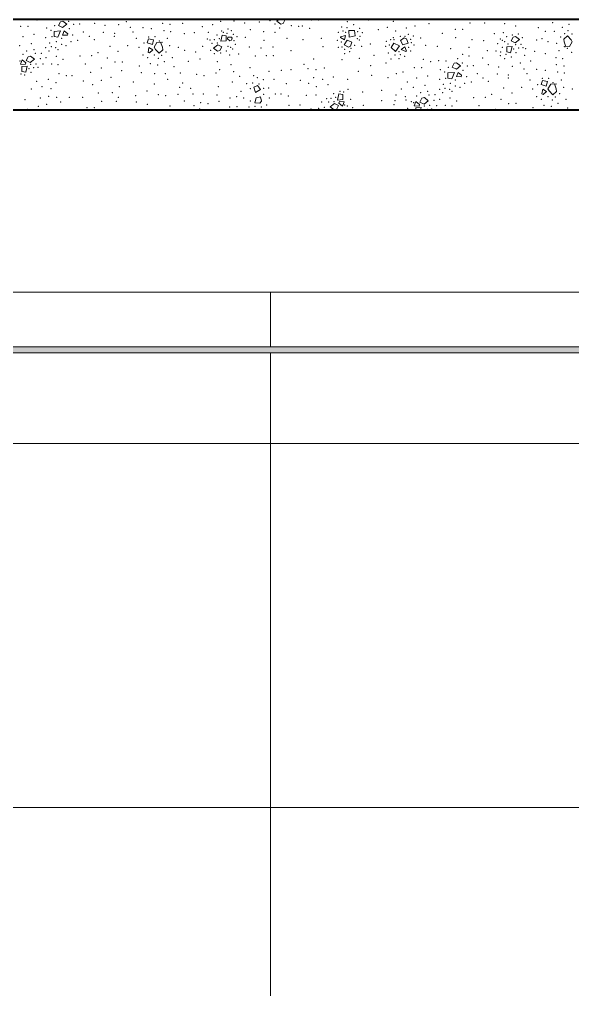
# Model space of a CAD drawing. Header units: metres. Extents: x -1.8 to 75.3, y -2 to 2.8.
# Drawn here: x 31.849 to 32.762, y 0.202 to 1.802 of the extents above; entities that cross this region are included whole.
import ezdxf

# ---------------------------------------------------------------- set-up
doc = ezdxf.new("R2010")
doc.units = ezdxf.units.M
doc.header["$MEASUREMENT"] = 0
doc.layers.add('FORRO.EXEC', color=7, linetype='Continuous')
doc.layers.add('LAJES.EST', color=7, linetype='Continuous')
for name, color, linetype, lineweight in [('FORRO.EXEC_Caneta_No__241', 7, 'Continuous', 13), ('LAJES.EST_Caneta_No__1', 7, 'Continuous', 40), ('LAJES.EST_Caneta_No__241', 7, 'Continuous', 13), ('PAREDE CONSTRUIR_Caneta_No__241', 7, 'Continuous', 13)]:
    doc.layers.add(name, color=color, linetype=linetype, lineweight=lineweight)
doc.layers.add('PAREDE CONSTRUIR_Caneta_No__97', color=7, linetype='Continuous', lineweight=13, true_color=0x6b6b6b)

# ---------------------------------------------------------------- blocks, each defined once
blk = doc.blocks.new('*X134', base_point=(66.2628, -1.8982))
at = {"layer": 'LAJES.EST_Caneta_No__241', "color": 7, "linetype": 'Continuous', "lineweight": 13}
for p, q in [((31.9139, 1.7916), (31.917, 1.798)), ((31.917, 1.798), (31.9211, 1.799)), ((31.9206, 1.7884), (31.9274, 1.794)), ((31.9211, 1.799), (31.9274, 1.794)), ((32.2777, 1.8018), (32.2743, 1.799)), ((32.2807, 1.794), (32.2743, 1.799)), ((32.2848, 1.795), (32.2807, 1.794)), ((32.2878, 1.8014), (32.2848, 1.795)), ((32.287, 1.8018), (32.2878, 1.8014)), ((31.9065, 1.7736), (31.9068, 1.782)), ((31.9068, 1.782), (31.9173, 1.7829)), ((31.9173, 1.7829), (31.913, 1.7722)), ((31.9206, 1.7884), (31.9139, 1.7916)), ((31.9205, 1.776), (31.9234, 1.783)), ((31.9234, 1.783), (31.9292, 1.7782)), ((31.9292, 1.7782), (31.9285, 1.7756)), ((32.3934, 1.7723), (32.393, 1.7837)), ((32.4025, 1.7832), (32.393, 1.7837)), ((32.4025, 1.7832), (32.4035, 1.7749)), ((31.9065, 1.7736), (31.913, 1.7722)), ((31.9285, 1.7756), (31.9205, 1.776)), ((32.0626, 1.7695), (32.0603, 1.7632)), ((32.0688, 1.7603), (32.0603, 1.7632)), ((32.0626, 1.7695), (32.0708, 1.768)), ((32.0708, 1.768), (32.0688, 1.7603)), ((32.0763, 1.7638), (32.0717, 1.7558)), ((32.0823, 1.7642), (32.0763, 1.7638)), ((32.0853, 1.7558), (32.0823, 1.7642)), ((32.1816, 1.7657), (32.1842, 1.776)), ((32.1903, 1.7662), (32.1816, 1.7657)), ((32.1907, 1.7746), (32.1842, 1.776)), ((32.1907, 1.7746), (32.1903, 1.7662)), ((32.1925, 1.7699), (32.1932, 1.7725)), ((32.1966, 1.7666), (32.1925, 1.7699)), ((32.1932, 1.7725), (32.1995, 1.7722)), ((32.1966, 1.7666), (32.1993, 1.7676)), ((32.2005, 1.7707), (32.1993, 1.7676)), ((32.2005, 1.7707), (32.1995, 1.7722)), ((32.3793, 1.7717), (32.3794, 1.773)), ((32.3858, 1.7679), (32.3793, 1.7717)), ((32.3794, 1.773), (32.3875, 1.7753)), ((32.3905, 1.7677), (32.3851, 1.7598)), ((32.3875, 1.7753), (32.3858, 1.7679)), ((32.3905, 1.7677), (32.3981, 1.7643)), ((32.4035, 1.7749), (32.3934, 1.7723)), ((32.3981, 1.7643), (32.396, 1.7575)), ((32.4628, 1.7552), (32.4673, 1.7623)), ((32.4673, 1.7623), (32.4768, 1.7579)), ((32.4782, 1.7671), (32.4841, 1.7711)), ((32.482, 1.7597), (32.4782, 1.7671)), ((32.482, 1.7597), (32.4911, 1.7624)), ((32.4841, 1.7711), (32.4881, 1.7699)), ((32.4881, 1.7699), (32.4911, 1.7624)), ((32.6609, 1.7662), (32.664, 1.7726)), ((32.6676, 1.763), (32.6609, 1.7662)), ((32.664, 1.7726), (32.6681, 1.7736)), ((32.6676, 1.763), (32.6744, 1.7686)), ((32.6681, 1.7736), (32.6744, 1.7686)), ((32.7478, 1.769), (32.7536, 1.7745)), ((32.7482, 1.7648), (32.7478, 1.769)), ((32.7482, 1.7648), (32.7512, 1.7564)), ((32.7536, 1.7745), (32.7597, 1.7682)), ((32.7572, 1.7568), (32.7618, 1.7647)), ((32.7597, 1.7682), (32.7618, 1.7647)), ((32.0616, 1.7474), (32.063, 1.7552)), ((32.0641, 1.7464), (32.0616, 1.7474)), ((32.063, 1.7552), (32.0696, 1.7515)), ((32.0696, 1.7515), (32.0641, 1.7464)), ((32.0739, 1.7523), (32.0717, 1.7558)), ((32.08, 1.746), (32.0739, 1.7523)), ((32.0858, 1.7516), (32.08, 1.746)), ((32.0853, 1.7558), (32.0858, 1.7516)), ((32.1766, 1.7598), (32.1698, 1.7542)), ((32.1761, 1.7492), (32.1698, 1.7542)), ((32.1802, 1.7502), (32.1761, 1.7492)), ((32.1766, 1.7598), (32.1833, 1.7566)), ((32.1833, 1.7566), (32.1802, 1.7502)), ((32.3922, 1.7558), (32.3851, 1.7598)), ((32.396, 1.7575), (32.3922, 1.7558)), ((32.4628, 1.7552), (32.4699, 1.7488)), ((32.4768, 1.7579), (32.4699, 1.7488)), ((32.4795, 1.7519), (32.4854, 1.7565)), ((32.4871, 1.7486), (32.4795, 1.7519)), ((32.4854, 1.7565), (32.4881, 1.7495)), ((32.4881, 1.7495), (32.4871, 1.7486)), ((32.6535, 1.7483), (32.6539, 1.7566)), ((32.6535, 1.7483), (32.66, 1.7468)), ((32.6539, 1.7566), (32.6626, 1.7571)), ((32.6626, 1.7571), (32.66, 1.7468)), ((32.7512, 1.7564), (32.7572, 1.7568)), ((31.8511, 1.7278), (31.8539, 1.7349)), ((31.8539, 1.7349), (31.8597, 1.7301)), ((31.8597, 1.7301), (31.859, 1.7275)), ((31.8606, 1.7339), (31.8637, 1.7403)), ((31.8673, 1.7307), (31.8606, 1.7339)), ((31.8637, 1.7403), (31.8678, 1.7413)), ((31.8673, 1.7307), (31.8741, 1.7363)), ((31.8678, 1.7413), (31.8741, 1.7363)), ((32.5637, 1.723), (32.5668, 1.7294)), ((32.5668, 1.7294), (32.5709, 1.7304)), ((32.5709, 1.7304), (32.5772, 1.7254)), ((31.859, 1.7275), (31.8511, 1.7278)), ((31.8532, 1.7159), (31.8536, 1.7243)), ((31.8532, 1.7159), (31.8597, 1.7145)), ((31.8536, 1.7243), (31.8623, 1.7248)), ((31.8623, 1.7248), (31.8597, 1.7145)), ((32.5563, 1.705), (32.5566, 1.7134)), ((32.5566, 1.7134), (32.5671, 1.7143)), ((32.5671, 1.7143), (32.5628, 1.7036)), ((32.5704, 1.7198), (32.5637, 1.723)), ((32.5704, 1.7198), (32.5772, 1.7254)), ((32.5704, 1.7074), (32.5732, 1.7144)), ((32.5732, 1.7144), (32.579, 1.7096)), ((32.5563, 1.705), (32.5628, 1.7036)), ((32.5783, 1.707), (32.5704, 1.7074)), ((32.579, 1.7096), (32.5783, 1.707)), ((32.7124, 1.7009), (32.7102, 1.6946)), ((32.7124, 1.7009), (32.7206, 1.6994)), ((32.7206, 1.6994), (32.7186, 1.6918)), ((32.2424, 1.6927), (32.2364, 1.69)), ((32.2391, 1.681), (32.2364, 1.69)), ((32.2472, 1.6859), (32.2391, 1.681)), ((32.2424, 1.6927), (32.2472, 1.6859)), ((32.7186, 1.6918), (32.7102, 1.6946)), ((32.7114, 1.6788), (32.7129, 1.6866)), ((32.7129, 1.6866), (32.7194, 1.6829)), ((32.7194, 1.6829), (32.7139, 1.6778)), ((32.7262, 1.6952), (32.7216, 1.6872)), ((32.7237, 1.6837), (32.7216, 1.6872)), ((32.7298, 1.6774), (32.7237, 1.6837)), ((32.7322, 1.6956), (32.7262, 1.6952)), ((32.7356, 1.683), (32.7298, 1.6774)), ((32.7351, 1.6872), (32.7322, 1.6956)), ((32.7351, 1.6872), (32.7356, 1.683)), ((32.2401, 1.6724), (32.238, 1.6639)), ((32.2401, 1.6724), (32.2473, 1.6739)), ((32.2487, 1.667), (32.2461, 1.6637)), ((32.2473, 1.6739), (32.2487, 1.667)), ((32.3741, 1.6688), (32.3767, 1.6791)), ((32.3829, 1.6694), (32.3741, 1.6688)), ((32.3832, 1.6777), (32.3767, 1.6791)), ((32.3767, 1.6635), (32.3774, 1.6662)), ((32.3774, 1.6662), (32.3853, 1.6658)), ((32.3853, 1.6658), (32.3825, 1.6588)), ((32.3832, 1.6777), (32.3829, 1.6694)), ((32.5009, 1.6592), (32.5037, 1.6663)), ((32.5037, 1.6663), (32.5095, 1.6615)), ((32.5104, 1.6653), (32.5135, 1.6717)), ((32.5171, 1.6621), (32.5104, 1.6653)), ((32.5135, 1.6717), (32.5176, 1.6727)), ((32.5171, 1.6621), (32.5239, 1.6677)), ((32.5176, 1.6727), (32.5239, 1.6677)), ((32.7139, 1.6778), (32.7114, 1.6788)), ((32.2461, 1.6637), (32.238, 1.6639)), ((32.3691, 1.6629), (32.3623, 1.6574)), ((32.3686, 1.6524), (32.3623, 1.6574)), ((32.3727, 1.6534), (32.3686, 1.6524)), ((32.3691, 1.6629), (32.3758, 1.6597)), ((32.3758, 1.6597), (32.3727, 1.6534)), ((32.3825, 1.6588), (32.3767, 1.6635)), ((32.5088, 1.6589), (32.5009, 1.6592)), ((32.5032, 1.6518), (32.5034, 1.6557)), ((32.5034, 1.6557), (32.5121, 1.6562)), ((32.5095, 1.6615), (32.5088, 1.6589)), ((32.5121, 1.6562), (32.511, 1.6518))]:
    blk.add_line(p, q, dxfattribs=at)
for p in [(31.8783, 1.8005), (31.9306, 1.7986), (31.939, 1.7935), (31.9489, 1.7941), (31.9735, 1.7955), (31.9907, 1.7921), (32.0129, 1.793), (32.026, 1.7982), (32.0432, 1.8014), (32.0857, 1.7955), (32.0981, 1.7937), (32.1187, 1.7955), (32.1683, 1.7932), (32.1814, 1.7984), (32.2036, 1.7993), (32.2209, 1.796), (32.2454, 1.7974), (32.2628, 1.7995), (32.2712, 1.7944), (32.2944, 1.8017), (32.3311, 1.8009), (32.3428, 1.8009), (32.3907, 1.7979), (32.4008, 1.7929), (32.4256, 1.8008), (32.4662, 1.7987), (32.4914, 1.8012), (32.5252, 1.795), (32.5928, 1.7959), (32.6172, 1.7959), (32.6502, 1.7948), (32.7292, 1.7966), (32.7562, 1.7938), (31.8515, 1.7906), (31.8633, 1.7905), (31.8732, 1.777), (31.8943, 1.7877), (31.9013, 1.7835), (31.9074, 1.7912), (31.9315, 1.7866), (31.9374, 1.7761), (31.955, 1.7811), (31.988, 1.7804), (32.0063, 1.7789), (32.0322, 1.7885), (32.037, 1.7811), (32.0534, 1.7882), (32.0672, 1.7863), (32.0877, 1.7834), (32.099, 1.7817), (32.1215, 1.7781), (32.1379, 1.7798), (32.1511, 1.79), (32.1613, 1.7804), (32.1752, 1.776), (32.1829, 1.7828), (32.1857, 1.7803), (32.1917, 1.7787), (32.1938, 1.7861), (32.1989, 1.7831), (32.2025, 1.7774), (32.2306, 1.7849), (32.2527, 1.7814), (32.2709, 1.7805), (32.2787, 1.7875), (32.2982, 1.7912), (32.3103, 1.7905), (32.3161, 1.7909), (32.3283, 1.7869), (32.3759, 1.7804), (32.381, 1.7894), (32.3835, 1.7829), (32.388, 1.7802), (32.39, 1.7884), (32.4076, 1.7818), (32.411, 1.7872), (32.4154, 1.78), (32.4419, 1.7846), (32.4564, 1.7885), (32.4702, 1.7824), (32.4881, 1.7877), (32.4909, 1.7771), (32.5023, 1.7907), (32.5473, 1.779), (32.5686, 1.7855), (32.5806, 1.7856), (32.6331, 1.7782), (32.6477, 1.7798), (32.6627, 1.7763), (32.6681, 1.7909), (32.6729, 1.7777), (32.7055, 1.7879), (32.7173, 1.7819), (32.7319, 1.7821), (32.7451, 1.7886), (32.7494, 1.7783), (32.7548, 1.7833), (32.7614, 1.7776), (31.8551, 1.7735), (31.8691, 1.7618), (31.8929, 1.7716), (31.8991, 1.7631), (31.9031, 1.7733), (31.9105, 1.7651), (31.9188, 1.7604), (31.9191, 1.7706), (31.9344, 1.7649), (31.9453, 1.7672), (31.9647, 1.7738), (31.9732, 1.7681), (32.0062, 1.7736), (32.0422, 1.7704), (32.0547, 1.7626), (32.0627, 1.7729), (32.0731, 1.7733), (32.08, 1.7663), (32.0849, 1.7637), (32.0937, 1.7705), (32.1596, 1.7694), (32.164, 1.7679), (32.1672, 1.7621), (32.1712, 1.7683), (32.176, 1.7628), (32.179, 1.7699), (32.2036, 1.7666), (32.2054, 1.7608), (32.2083, 1.7733), (32.2224, 1.7724), (32.2528, 1.7671), (32.2907, 1.7707), (32.3175, 1.7682), (32.3474, 1.7705), (32.3739, 1.7672), (32.3804, 1.7645), (32.4072, 1.7699), (32.4102, 1.7679), (32.4113, 1.7737), (32.4284, 1.7614), (32.4548, 1.7658), (32.462, 1.7681), (32.4665, 1.7719), (32.4676, 1.7685), (32.4778, 1.7739), (32.4855, 1.7739), (32.4952, 1.7687), (32.4959, 1.7632), (32.4992, 1.7744), (32.5117, 1.771), (32.5692, 1.7714), (32.5962, 1.7683), (32.6155, 1.7666), (32.6387, 1.762), (32.643, 1.7697), (32.6464, 1.7672), (32.6504, 1.7652), (32.6536, 1.7732), (32.6559, 1.7613), (32.6682, 1.76), (32.677, 1.7607), (32.6795, 1.7718), (32.7032, 1.7679), (32.7117, 1.7701), (32.7217, 1.7649), (32.7361, 1.7623), (32.7424, 1.7726), (31.8495, 1.7583), (31.855, 1.7442), (31.8615, 1.7494), (31.8735, 1.752), (31.8757, 1.7457), (31.8854, 1.746), (31.8929, 1.7551), (31.8979, 1.7495), (31.9021, 1.7568), (31.9094, 1.7552), (31.9132, 1.7517), (31.9264, 1.7582), (31.9788, 1.7467), (31.9986, 1.7572), (32.0122, 1.7492), (32.0282, 1.7585), (32.0465, 1.7556), (32.0911, 1.748), (32.0975, 1.7583), (32.1118, 1.7556), (32.1219, 1.7505), (32.14, 1.7478), (32.1516, 1.7572), (32.1647, 1.751), (32.1712, 1.7451), (32.1815, 1.7465), (32.1906, 1.7496), (32.1938, 1.7576), (32.1978, 1.7556), (32.2012, 1.7531), (32.2111, 1.7447), (32.2287, 1.7562), (32.248, 1.7545), (32.2679, 1.756), (32.2973, 1.75), (32.3503, 1.7566), (32.3759, 1.7558), (32.3818, 1.7562), (32.3859, 1.7524), (32.3863, 1.7453), (32.3945, 1.7485), (32.3967, 1.7543), (32.4027, 1.7592), (32.414, 1.7574), (32.4537, 1.7574), (32.458, 1.7466), (32.4598, 1.7595), (32.4759, 1.7484), (32.4918, 1.7558), (32.4952, 1.7496), (32.5007, 1.7597), (32.5197, 1.7591), (32.5392, 1.7575), (32.5609, 1.7537), (32.5913, 1.7557), (32.6218, 1.7504), (32.6359, 1.7495), (32.6438, 1.7479), (32.6461, 1.7557), (32.6525, 1.7441), (32.6652, 1.7529), (32.669, 1.7468), (32.673, 1.7546), (32.6802, 1.7549), (32.6846, 1.7534), (32.6998, 1.7489), (32.717, 1.7452), (32.7399, 1.7501), (32.7486, 1.7568), (32.7536, 1.7543), (32.7605, 1.7473), (31.8501, 1.7329), (31.8767, 1.7284), (31.8838, 1.7368), (31.8883, 1.728), (31.8931, 1.7388), (31.9026, 1.7284), (31.91, 1.7409), (31.9211, 1.736), (31.9493, 1.7413), (31.9579, 1.7283), (31.9687, 1.7421), (31.9942, 1.7383), (32.0069, 1.7316), (32.019, 1.7317), (32.0533, 1.7428), (32.0609, 1.7385), (32.0652, 1.7287), (32.0721, 1.743), (32.0788, 1.7373), (32.0841, 1.7423), (32.0884, 1.732), (32.1017, 1.7385), (32.1281, 1.7327), (32.1475, 1.7366), (32.1761, 1.7319), (32.1965, 1.743), (32.2389, 1.7415), (32.2566, 1.7418), (32.2686, 1.7419), (32.3349, 1.7367), (32.3815, 1.7356), (32.4103, 1.7375), (32.4343, 1.7427), (32.4544, 1.7299), (32.4627, 1.7363), (32.4693, 1.7433), (32.4756, 1.7369), (32.4778, 1.7435), (32.4853, 1.7406), (32.5159, 1.736), (32.5281, 1.7319), (32.5412, 1.7339), (32.5533, 1.7332), (32.5728, 1.7369), (32.5804, 1.73), (32.5807, 1.7439), (32.5915, 1.7414), (32.6136, 1.7379), (32.6432, 1.7422), (32.6504, 1.7368), (32.6612, 1.74), (32.6759, 1.7296), (32.6829, 1.7425), (32.693, 1.7329), (32.7346, 1.7388), (32.7459, 1.7372), (31.8649, 1.7206), (31.8679, 1.7277), (31.8687, 1.7145), (31.8727, 1.7222), (31.8799, 1.7226), (31.9132, 1.7273), (31.9149, 1.7123), (31.9672, 1.7143), (31.9848, 1.7218), (32.0182, 1.7171), (32.0471, 1.7249), (32.0503, 1.7141), (32.0727, 1.7124), (32.0774, 1.7268), (32.0902, 1.7125), (32.1044, 1.724), (32.1148, 1.7132), (32.174, 1.7133), (32.1797, 1.719), (32.1987, 1.7269), (32.2027, 1.7157), (32.2301, 1.7224), (32.2614, 1.7161), (32.2816, 1.718), (32.2976, 1.719), (32.319, 1.7279), (32.3255, 1.7204), (32.3389, 1.7189), (32.3528, 1.7216), (32.4086, 1.7159), (32.4289, 1.7253), (32.4711, 1.7124), (32.4823, 1.7148), (32.5013, 1.722), (32.5131, 1.7219), (32.5441, 1.7191), (32.5511, 1.7149), (32.5572, 1.7226), (32.5813, 1.718), (32.5888, 1.7249), (32.5987, 1.7255), (32.6048, 1.7125), (32.6233, 1.7269), (32.6405, 1.7235), (32.6628, 1.7244), (32.682, 1.7199), (32.6868, 1.7125), (32.7032, 1.7196), (32.717, 1.7177), (32.7355, 1.7269), (32.7375, 1.7148), (32.7479, 1.7251), (32.7488, 1.7131), (31.8522, 1.7118), (31.8582, 1.7102), (31.8778, 1.6994), (31.897, 1.703), (31.9095, 1.6974), (31.9269, 1.7091), (31.9359, 1.7087), (31.9546, 1.7002), (31.9846, 1.7015), (32.0003, 1.7062), (32.0373, 1.6985), (32.0938, 1.7031), (32.1189, 1.6971), (32.142, 1.7109), (32.1542, 1.7091), (32.2006, 1.6985), (32.2126, 1.708), (32.2341, 1.6971), (32.2358, 1.7088), (32.2419, 1.7056), (32.2521, 1.7026), (32.2697, 1.7028), (32.313, 1.7012), (32.3269, 1.6962), (32.335, 1.7059), (32.3496, 1.7028), (32.3674, 1.7066), (32.391, 1.703), (32.4305, 1.7094), (32.4578, 1.7058), (32.4896, 1.6985), (32.505, 1.7049), (32.523, 1.7084), (32.5427, 1.703), (32.5529, 1.7047), (32.5603, 1.6965), (32.5689, 1.702), (32.5842, 1.6963), (32.5872, 1.7075), (32.5952, 1.6987), (32.6145, 1.7053), (32.623, 1.6996), (32.6378, 1.7118), (32.656, 1.705), (32.6561, 1.7103), (32.692, 1.7018), (32.7125, 1.7043), (32.7229, 1.7047), (32.7298, 1.6977), (32.7435, 1.7019), (31.869, 1.6871), (31.8868, 1.6909), (31.9014, 1.6878), (31.9702, 1.694), (31.9794, 1.6803), (32.0026, 1.6811), (32.0145, 1.6906), (32.0599, 1.6835), (32.0719, 1.6952), (32.1138, 1.6897), (32.132, 1.6883), (32.1778, 1.6906), (32.2148, 1.6829), (32.2246, 1.6959), (32.2305, 1.6876), (32.2449, 1.6951), (32.2525, 1.688), (32.2606, 1.6889), (32.2897, 1.6957), (32.3394, 1.6906), (32.3586, 1.6942), (32.3782, 1.6834), (32.3842, 1.6819), (32.3914, 1.6862), (32.4158, 1.6823), (32.4469, 1.6847), (32.4796, 1.687), (32.4993, 1.6897), (32.5113, 1.6808), (32.5189, 1.6932), (32.5233, 1.6834), (32.5427, 1.6865), (32.5477, 1.6809), (32.5489, 1.6945), (32.5519, 1.6882), (32.5592, 1.6866), (32.563, 1.6831), (32.5686, 1.6918), (32.5762, 1.6896), (32.6484, 1.6886), (32.662, 1.6806), (32.678, 1.6899), (32.6963, 1.687), (32.7046, 1.694), (32.7348, 1.6951), (32.7473, 1.6897), (32.7617, 1.687), (31.8584, 1.6696), (31.8837, 1.6721), (31.8975, 1.6747), (31.9109, 1.6733), (31.9174, 1.6658), (31.9315, 1.6731), (31.9537, 1.673), (31.985, 1.6668), (32.0094, 1.6668), (32.0124, 1.6734), (32.0411, 1.6758), (32.0425, 1.6656), (32.0786, 1.6778), (32.0908, 1.6759), (32.111, 1.6782), (32.1214, 1.6674), (32.1356, 1.6789), (32.1484, 1.6646), (32.1531, 1.679), (32.1754, 1.6773), (32.1787, 1.6665), (32.1969, 1.672), (32.2076, 1.6744), (32.2193, 1.6721), (32.2303, 1.6673), (32.2523, 1.6782), (32.2618, 1.6721), (32.2719, 1.6788), (32.2809, 1.6785), (32.2929, 1.6752), (32.3229, 1.6763), (32.339, 1.6771), (32.3481, 1.6656), (32.3565, 1.6711), (32.3597, 1.6653), (32.3637, 1.6714), (32.3677, 1.6792), (32.3685, 1.6659), (32.3715, 1.6731), (32.3961, 1.6698), (32.4471, 1.6676), (32.4693, 1.668), (32.4708, 1.6769), (32.4862, 1.6744), (32.4871, 1.669), (32.4959, 1.6663), (32.4999, 1.6643), (32.5048, 1.6756), (32.5255, 1.6771), (32.5336, 1.6682), (32.5352, 1.6774), (32.5429, 1.6702), (32.5598, 1.6723), (32.5709, 1.6674), (32.5991, 1.6727), (32.6185, 1.6735), (32.6286, 1.6781), (32.644, 1.6697), (32.7031, 1.6742), (32.7107, 1.67), (32.7219, 1.6744), (32.7286, 1.6687), (32.7339, 1.6737), (32.7409, 1.6794), (32.7515, 1.6699), (31.8624, 1.6532), (31.8803, 1.6585), (31.8945, 1.6615), (31.9609, 1.6563), (31.9728, 1.6564), (32.0603, 1.6617), (32.0977, 1.6587), (32.1095, 1.6527), (32.1241, 1.6529), (32.1373, 1.6594), (32.147, 1.6541), (32.1606, 1.6627), (32.1649, 1.6528), (32.1961, 1.6575), (32.2082, 1.6576), (32.2285, 1.6573), (32.2383, 1.6583), (32.2485, 1.6574), (32.2572, 1.6608), (32.2945, 1.6603), (32.3125, 1.6608), (32.3303, 1.6539), (32.3433, 1.6549), (32.3526, 1.6569), (32.3863, 1.6608), (32.3903, 1.6588), (32.3991, 1.6561), (32.417, 1.6603), (32.4485, 1.6529), (32.4673, 1.6612), (32.4901, 1.6553), (32.5147, 1.652), (32.5177, 1.6591), (32.5225, 1.6536), (32.5265, 1.6598), (32.5297, 1.654), (32.5381, 1.6594), (32.5524, 1.6598), (32.563, 1.6587), (32.6077, 1.6597), (32.6346, 1.6532), (32.6567, 1.663), (32.6688, 1.6631), (32.6969, 1.6563), (32.715, 1.6601), (32.7272, 1.6582), (32.7383, 1.6634), (32.7542, 1.6554)]:
    blk.add_point(p, dxfattribs=at)

msp = doc.modelspace()

# ---------------------------------------------------------------- hatches: boundary and pattern name
at = {"layer": 'FORRO.EXEC', "linetype": 'Continuous', "lineweight": 0, "true_color": 0xffffff}
msp.add_hatch(color=7, dxfattribs=at).paths.add_polyline_path([(29.759, 1.2618), (29.759, 1.2518), (33.4631, 1.2518), (33.4631, 1.2618)])
at = {"layer": 'PAREDE CONSTRUIR_Caneta_No__97', "linetype": 'Continuous', "lineweight": 13, "true_color": 0x6b6b6b}
h = msp.add_hatch(dxfattribs=at)
h.set_pattern_fill('Ceramica_60_x_60_0008', color=251, style=0, pattern_type=2)
h.set_pattern_definition([(0, (33.4631, -1.89824), (0, 0.6), []), (90, (33.4631, -1.89824), (-0.6, 0), [])])
h.paths.add_polyline_path([(33.4631, 1.3518), (29.759, 1.3518), (29.759, 1.2618), (33.4631, 1.2618)])
h = msp.add_hatch(dxfattribs=at)
h.set_pattern_fill('Ceramica_60_x_60_0008', color=251, style=0, pattern_type=2)
h.set_pattern_definition([(0, (33.4631, -1.89824), (0, 0.6), []), (90, (33.4631, -1.89824), (-0.6, 0), [])])
h.paths.add_polyline_path([(29.759, 1.2518), (29.759, 1.1418), (29.769, 1.1418), (29.769, 1.0918), (29.769, 0.3118), (29.769, 0.2618), (29.759, 0.2618), (29.759, -1.8982), (31.0156, -1.8982), (31.0156, -1.8629), (31.0647, -1.627), (30.9676, -1.4736), (30.9676, -1.4382), (30.9576, -1.4382), (30.9476, -1.1232), (30.9476, -1.1032), (30.9481, -1.0984), (30.9518, -1.0894), (30.9587, -1.0825), (30.9677, -1.0787), (30.9726, -1.0782), (31.1226, -1.0782), (31.1226, -1.0732), (31.1626, -1.0732), (31.1626, -1.0782), (31.3126, -1.0782), (31.3175, -1.0787), (31.3265, -1.0825), (31.3334, -1.0894), (31.3371, -1.0984), (31.3376, -1.1032), (31.3376, -1.1232), (31.3276, -1.4382), (31.3176, -1.4382), (31.3176, -1.4736), (31.2205, -1.627), (31.2696, -1.8629), (31.2696, -1.8982), (31.9456, -1.8982), (31.9456, -1.8629), (31.9947, -1.627), (31.8976, -1.4736), (31.8976, -1.4382), (31.8876, -1.4382), (31.8776, -1.1232), (31.8776, -1.1032), (31.8781, -1.0984), (31.8818, -1.0894), (31.8887, -1.0825), (31.8977, -1.0787), (31.9026, -1.0782), (32.0526, -1.0782), (32.0526, -1.0732), (32.0926, -1.0732), (32.0926, -1.0782), (32.2426, -1.0782), (32.2475, -1.0787), (32.2565, -1.0825), (32.2634, -1.0894), (32.2671, -1.0984), (32.2676, -1.1032), (32.2676, -1.1232), (32.2576, -1.4382), (32.2476, -1.4382), (32.2476, -1.4736), (32.1505, -1.627), (32.1996, -1.8629), (32.1996, -1.8982), (33.4631, -1.8982), (33.4631, 0.2618), (33.4531, 0.2618), (33.4531, 0.3118), (33.4531, 1.0918), (33.4531, 1.1418), (33.4631, 1.1418), (33.4631, 1.2518)])
h.paths.add_polyline_path([(29.8877, -0.4501), (29.8882, -0.4427), (29.8909, -0.4357), (29.8956, -0.4299), (29.9017, -0.4257), (29.9089, -0.4235), (29.9163, -0.4235), (29.9234, -0.4257), (29.9296, -0.4299), (29.9342, -0.4357), (29.937, -0.4427), (29.9375, -0.4501), (29.9359, -0.4574), (29.9321, -0.4638), (29.9276, -0.4681), (29.9276, -1.1285), (29.9296, -1.1299), (29.9342, -1.1357), (29.937, -1.1427), (29.9375, -1.1501), (29.9359, -1.1574), (29.9321, -1.1638), (29.9267, -1.1689), (29.92, -1.1721), (29.9126, -1.1732), (29.9052, -1.1721), (29.8985, -1.1689), (29.893, -1.1638), (29.8893, -1.1574), (29.8877, -1.1501), (29.8882, -1.1427), (29.8909, -1.1357), (29.8956, -1.1299), (29.8976, -1.1285), (29.8976, -0.4681), (29.893, -0.4638), (29.8893, -0.4574)], flags=0)
h.paths.add_polyline_path([(30.0475, -0.9651), (30.0475, -0.961), (30.0476, -0.9545), (30.048, -0.936), (30.0491, -0.9323), (30.0499, -0.9296), (30.0547, -0.9236), (30.0619, -0.9197), (30.0703, -0.9183), (30.1991, -0.9183), (30.1991, -0.8994), (30.2261, -0.8994), (30.2261, -0.9183), (30.3549, -0.9183), (30.3633, -0.9197), (30.3704, -0.9236), (30.3753, -0.9296), (30.376, -0.9323), (30.3772, -0.936), (30.3775, -0.9545), (30.3777, -0.961), (30.3777, -1.0168), (30.3768, -1.0504), (30.3746, -1.0839), (30.3711, -1.1173), (30.3662, -1.1505), (30.36, -1.1836), (30.3549, -1.2036), (30.348, -1.2232), (30.3394, -1.2422), (30.3292, -1.2605), (30.3174, -1.2778), (30.2969, -1.2993), (30.2795, -1.3105), (30.2795, -1.4771), (30.1456, -1.4771), (30.1456, -1.3105), (30.1283, -1.2993), (30.1078, -1.2778), (30.096, -1.2605), (30.0857, -1.2422), (30.0772, -1.2232), (30.0703, -1.2036), (30.0652, -1.1836), (30.059, -1.1505), (30.0541, -1.1173), (30.0506, -1.0839), (30.0483, -1.0504), (30.0475, -1.0168), (30.0475, -0.9658)], flags=0)
h.paths.add_polyline_path([(30.4877, -1.1501), (30.4882, -1.1427), (30.4909, -1.1357), (30.4956, -1.1299), (30.4976, -1.1285), (30.4976, -0.4681), (30.493, -0.4638), (30.4893, -0.4574), (30.4877, -0.4501), (30.4882, -0.4427), (30.4909, -0.4357), (30.4956, -0.4299), (30.5017, -0.4257), (30.5089, -0.4235), (30.5163, -0.4235), (30.5234, -0.4257), (30.5296, -0.4299), (30.5342, -0.4357), (30.537, -0.4427), (30.5375, -0.4501), (30.5359, -0.4574), (30.5321, -0.4638), (30.5276, -0.4681), (30.5276, -1.1285), (30.5296, -1.1299), (30.5342, -1.1357), (30.537, -1.1427), (30.5375, -1.1501), (30.5359, -1.1574), (30.5321, -1.1638), (30.5267, -1.1689), (30.52, -1.1721), (30.5126, -1.1732), (30.5052, -1.1721), (30.4985, -1.1689), (30.493, -1.1638), (30.4893, -1.1574)], flags=0)
h.paths.add_polyline_path([(30.6926, -1.6982), (30.6626, -1.6982), (30.6626, 0.1018), (30.6926, 0.1018), (30.6926, -0.3235), (30.6975, -0.3235), (30.6975, -0.3332), (30.7034, -0.3332), (30.7192, -0.335), (30.7351, -0.3406), (30.7494, -0.3495), (30.7612, -0.3614), (30.7702, -0.3757), (30.7757, -0.3915), (30.7775, -0.4074), (30.7775, -0.9891), (30.7757, -1.005), (30.7702, -1.0208), (30.7612, -1.0351), (30.7494, -1.047), (30.7351, -1.0559), (30.7192, -1.0615), (30.7034, -1.0632), (30.6975, -1.0632), (30.6975, -1.0732), (30.6926, -1.0732), (30.6926, -1.1233), (30.6976, -1.1233), (30.6976, -1.1332), (30.7623, -1.1332), (30.7649, -1.1334), (30.7675, -1.1341), (30.7699, -1.1351), (30.772, -1.1366), (30.7739, -1.1384), (30.7754, -1.1405), (30.7766, -1.1429), (30.7773, -1.1454), (30.7776, -1.148), (30.7774, -1.1506), (30.7768, -1.1531), (30.7757, -1.1555), (30.7742, -1.1577), (30.7724, -1.1596), (30.7703, -1.1611), (30.768, -1.1622), (30.7654, -1.163), (30.7628, -1.1632), (30.6976, -1.1632), (30.6976, -1.1732), (30.6926, -1.1732)], flags=0)
h.paths.add_polyline_path([(31.5076, -1.148), (31.5079, -1.1454), (31.5086, -1.1429), (31.5097, -1.1405), (31.5113, -1.1384), (31.5131, -1.1366), (31.5153, -1.1351), (31.5177, -1.1341), (31.5202, -1.1334), (31.5228, -1.1332), (31.5453, -1.1332), (31.5693, -1.1332), (31.5876, -1.1332), (31.5876, -1.1233), (31.5926, -1.1233), (31.5926, -1.0732), (31.5876, -1.0732), (31.5876, -1.0632), (31.5818, -1.0632), (31.5659, -1.0615), (31.5501, -1.0559), (31.5358, -1.047), (31.5239, -1.0351), (31.515, -1.0208), (31.5094, -1.005), (31.5076, -0.9891), (31.5076, -0.4074), (31.5094, -0.3915), (31.515, -0.3757), (31.5239, -0.3614), (31.5358, -0.3495), (31.5501, -0.3406), (31.5659, -0.335), (31.5818, -0.3332), (31.5876, -0.3332), (31.5876, -0.3235), (31.5926, -0.3235), (31.5926, 0.1018), (31.6226, 0.1018), (31.6226, -1.6982), (31.5926, -1.6982), (31.5926, -1.1732), (31.5876, -1.1732), (31.5876, -1.1632), (31.5692, -1.1632), (31.5564, -1.1632), (31.545, -1.1632), (31.5223, -1.1632), (31.5197, -1.163), (31.5172, -1.1622), (31.5149, -1.1611), (31.5127, -1.1596), (31.5109, -1.1577), (31.5095, -1.1555), (31.5084, -1.1531), (31.5078, -1.1506)], flags=0)
h.paths.add_polyline_path([(32.5526, -1.6982), (32.5226, -1.6982), (32.5226, 0.1018), (32.5526, 0.1018)], flags=0)
h.paths.add_polyline_path([(32.8991, 0.2038), (32.8891, 0.2038), (32.8891, 0.2158), (32.9591, 0.2158), (32.9591, 0.2188), (32.9726, 0.2188), (32.9691, 0.2318), (32.9744, 0.2518), (32.9891, 0.2664), (33.0091, 0.2718), (33.0291, 0.2664), (33.0437, 0.2518), (33.0491, 0.2318), (33.0456, 0.2188), (33.0591, 0.2188), (33.0591, 0.2158), (33.1291, 0.2158), (33.1291, 0.2038), (33.1191, 0.2038), (33.1191, 0.2018), (33.0337, 0.2018), (33.0291, 0.1971), (33.0201, 0.1947), (33.0201, -0.0054), (33.0211, -0.0046), (33.0461, 0.0009), (33.0711, -0.0046), (33.0894, -0.0196), (33.0961, -0.0401), (33.0961, -0.0555), (33.0894, -0.076), (33.0711, -0.091), (33.0571, -0.0941), (33.0566, -0.1248), (33.0561, -0.2092), (33.0591, -0.2092), (33.0591, -0.2452), (33.0526, -0.2452), (33.0525, -0.2635), (33.0589, -0.3292), (33.0722, -0.4068), (33.0939, -0.483), (33.0943, -0.4842), (33.0953, -0.4869), (33.1248, -0.5622), (33.1513, -0.6405), (33.1712, -0.719), (33.1844, -0.7977), (33.1846, -0.9335), (33.1836, -0.9485), (33.1806, -0.9634), (33.1757, -0.9778), (33.169, -0.9915), (33.1605, -1.0042), (33.1505, -1.0156), (33.139, -1.0257), (33.1263, -1.0341), (33.1127, -1.0409), (33.0982, -1.0458), (33.0833, -1.0488), (33.0681, -1.0498), (33.0529, -1.0488), (33.0379, -1.0458), (33.0235, -1.0409), (33.0098, -1.0341), (32.9971, -1.0257), (32.9857, -1.0156), (32.9756, -1.0042), (32.9672, -0.9915), (32.9604, -0.9778), (32.9555, -0.9634), (32.9526, -0.9485), (32.9516, -0.9335), (32.9516, -0.8372), (32.9501, -0.8372), (32.9501, -0.828), (32.9341, -0.8322), (32.9171, -0.8277), (32.9046, -0.8152), (32.9001, -0.7982), (32.9046, -0.7812), (32.9171, -0.7688), (32.9341, -0.7642), (32.9456, -0.7673), (32.9456, -0.7562), (32.9636, -0.7562), (32.9636, -0.7742), (32.9616, -0.7742), (32.9616, -0.7793), (32.9625, -0.7802), (32.9981, -0.7802), (32.9981, -0.2452), (32.9591, -0.2452), (32.9591, -0.2092), (32.9981, -0.2092), (32.9981, -0.0617), (32.9961, -0.0555), (32.9961, -0.0401), (32.9981, -0.0339), (32.9981, 0.1947), (32.9891, 0.1971), (32.9844, 0.2018), (32.8991, 0.2018)], flags=0)

# ---------------------------------------------------------------- linework, layer by layer
at = {"layer": 'FORRO.EXEC_Caneta_No__241', "color": 7, "linetype": 'Continuous', "lineweight": 13}
for p, q in [((33.4631, 1.2618), (29.759, 1.2618)), ((33.4631, 1.2518), (29.759, 1.2518))]:
    msp.add_line(p, q, dxfattribs=at)
at = {"layer": 'LAJES.EST_Caneta_No__1', "color": 7, "linetype": 'Continuous', "lineweight": 40}
for p, q in [((33.4631, 1.8018), (29.759, 1.8018)), ((33.4631, 1.6518), (29.859, 1.6518))]:
    msp.add_line(p, q, dxfattribs=at)
at = {"layer": 'PAREDE CONSTRUIR_Caneta_No__241', "color": 7, "linetype": 'Continuous', "lineweight": 13}
msp.add_line((33.4631, 1.3518), (29.859, 1.3518), dxfattribs=at)

# ---------------------------------------------------------------- block references
at = {"layer": 'LAJES.EST', "lineweight": 0}
msp.add_blockref('*X134', (66.2628, -1.8982), dxfattribs=at)

doc.saveas('drawing.dxf')
